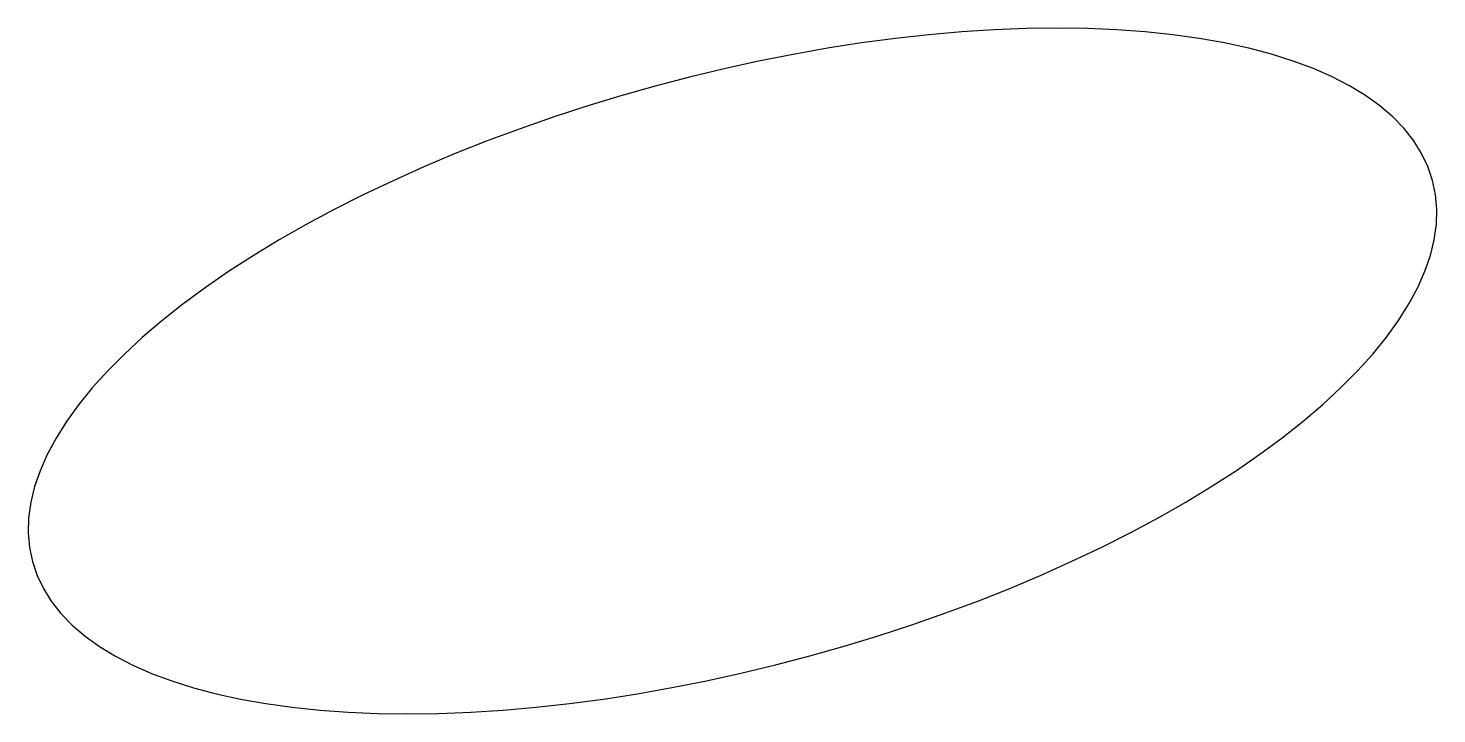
# Model space of a CAD drawing. Extents: x 114 to 286, y 58 to 142.
import ezdxf

# ---------------------------------------------------------------- set-up
doc = ezdxf.new("R2010")
doc.units = 0
doc.layers.get('0').update_dxf_attribs({"linetype": 'CONTINUOUS'})

msp = doc.modelspace()

# ---------------------------------------------------------------- linework, layer by layer
msp.add_lwpolyline([(114.5, 76.5), (115.07, 74.82), (115.84, 73.2), (116.81, 71.65), (117.99, 70.16), (119.36, 68.75), (120.93, 67.41), (122.68, 66.15), (124.63, 64.97), (126.75, 63.87), (129.05, 62.86), (131.52, 61.94), (134.16, 61.1), (136.96, 60.37), (139.9, 59.72), (143, 59.18), (146.23, 58.73), (149.59, 58.38), (153.07, 58.13), (156.66, 57.98), (160.36, 57.93), (164.15, 57.98), (168.03, 58.13), (171.99, 58.38), (176.01, 58.73), (180.1, 59.18), (184.23, 59.73), (188.4, 60.38), (192.59, 61.12), (196.81, 61.95), (201.03, 62.87), (205.25, 63.89), (209.45, 64.99), (213.64, 66.17), (217.79, 67.43), (221.9, 68.77), (225.95, 70.19), (229.95, 71.68), (233.87, 73.23), (237.71, 74.85), (241.45, 76.53), (245.1, 78.26), (248.64, 80.05), (252.06, 81.88), (255.36, 83.76), (258.53, 85.68), (261.55, 87.63), (264.42, 89.6), (267.14, 91.61), (269.7, 93.63), (272.09, 95.67), (274.31, 97.72), (276.34, 99.77), (278.2, 101.82), (279.86, 103.87), (281.33, 105.9), (282.61, 107.93), (283.69, 109.93), (284.56, 111.91), (285.23, 113.86), (285.7, 115.77), (285.96, 117.65), (286.01, 119.48), (285.86, 121.27), (285.5, 123), (284.93, 124.68), (284.16, 126.3), (283.19, 127.85), (282.01, 129.34), (280.64, 130.75), (279.07, 132.09), (277.32, 133.35), (275.37, 134.53), (273.25, 135.63), (270.95, 136.64), (268.48, 137.56), (265.84, 138.4), (263.04, 139.13), (260.1, 139.78), (257, 140.32), (253.77, 140.77), (250.41, 141.12), (246.93, 141.37), (243.34, 141.52), (239.64, 141.57), (235.85, 141.52), (231.97, 141.37), (228.01, 141.12), (223.99, 140.77), (219.9, 140.32), (215.77, 139.77), (211.6, 139.12), (207.41, 138.38), (203.19, 137.55), (198.97, 136.63), (194.75, 135.61), (190.55, 134.51), (186.36, 133.33), (182.21, 132.07), (178.1, 130.73), (174.05, 129.31), (170.05, 127.82), (166.13, 126.27), (162.29, 124.65), (158.55, 122.97), (154.9, 121.24), (151.36, 119.45), (147.94, 117.62), (144.64, 115.74), (141.47, 113.82), (138.45, 111.87), (135.58, 109.9), (132.86, 107.89), (130.3, 105.87), (127.91, 103.83), (125.69, 101.78), (123.66, 99.73), (121.8, 97.68), (120.14, 95.63), (118.67, 93.6), (117.39, 91.57), (116.31, 89.57), (115.44, 87.59), (114.77, 85.64), (114.3, 83.73), (114.04, 81.85), (113.99, 80.02), (114.14, 78.23)], close=True)

doc.saveas('drawing.dxf')
